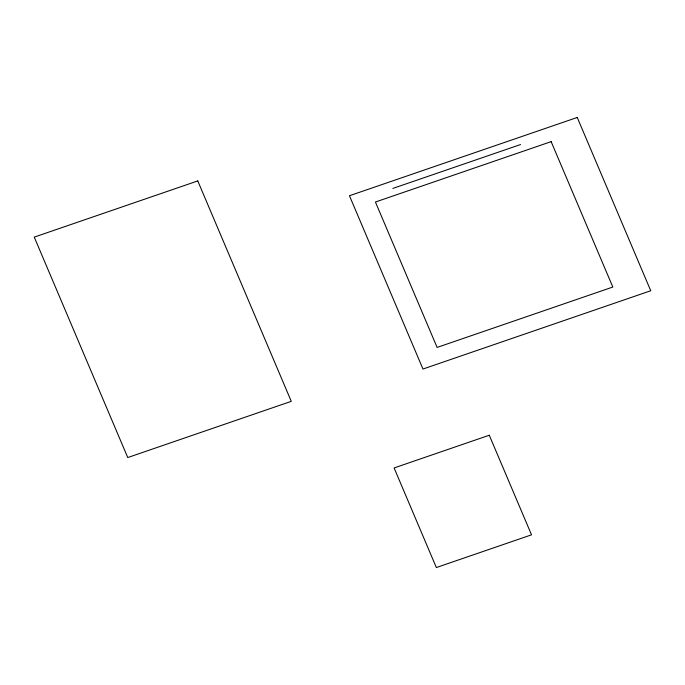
<?xml version="1.0" encoding="UTF-8"?>
<svg xmlns="http://www.w3.org/2000/svg" width="685" height="685" viewBox="0 0 685 685"><rect width="100%" height="100%" fill="white"/><g stroke="black" fill="none" stroke-linecap="round" stroke-linejoin="round"><path stroke-width="1.03" d="M392.83 188.435L520.549 144.544M197.768 180.926L34.25 237.113L127.761 457.546L291.271 401.35L197.768 180.926M577.241 117.46L349.453 195.739L422.97 369.027L650.75 290.748L577.241 117.46M551.142 141.641L375.431 202.024L437.107 347.432L612.827 287.041L551.142 141.641M489.278 435.24L394.098 467.949L436.345 567.54L531.526 534.831L489.278 435.24"/></g></svg>
